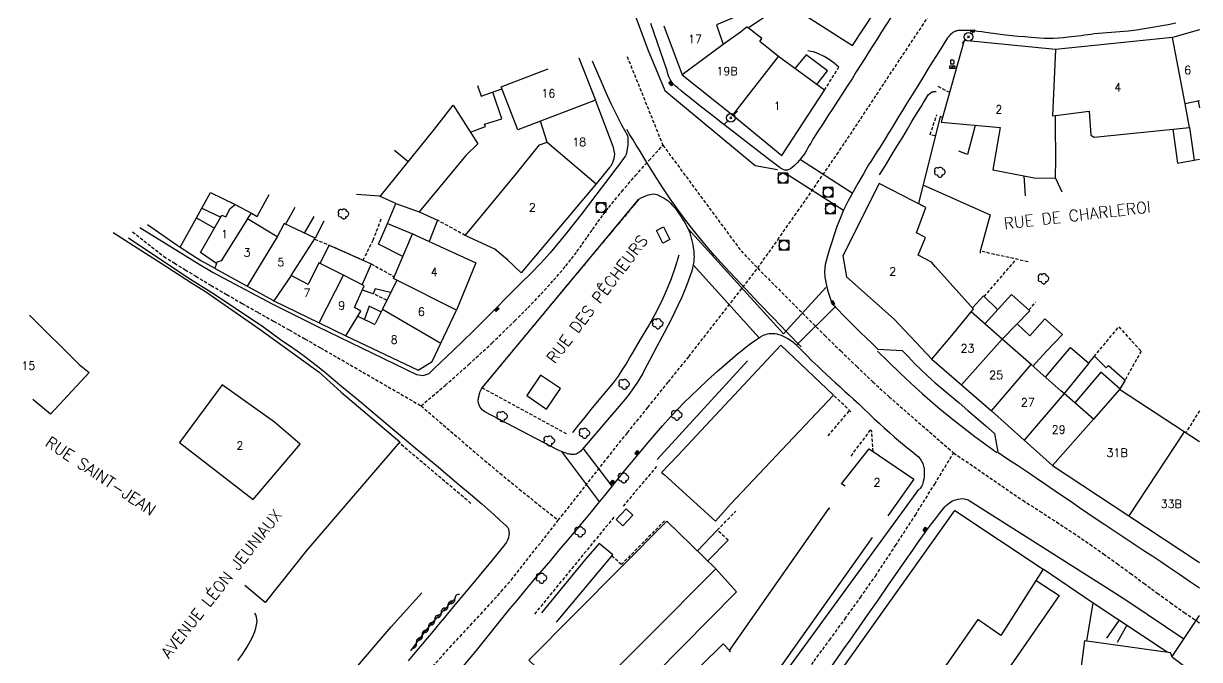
# Model space of a CAD drawing. Header units: millimetres. Extents: x 146000 to 147001, y 141999 to 143000.
# Drawn here: x 146819.2 to 147000, y 142788.1 to 142885.9 of the extents above; entities that cross this region are included whole.
import ezdxf
from ezdxf.enums import TextEntityAlignment as Align

# ---------------------------------------------------------------- set-up
doc = ezdxf.new("R2010")
doc.units = ezdxf.units.MM
doc.linetypes.add('DASHED', pattern=[0.75, 0.5, -0.25])
doc.layers.get('0').update_dxf_attribs({"linetype": 'CONTINUOUS'})
for name, color, linetype in [('W0001', 6, 'DASHED'), ('W0006', 2, 'CONTINUOUS'), ('W0008', 7, 'CONTINUOUS'), ('W0014', 7, 'CONTINUOUS'), ('W0017', 7, 'CONTINUOUS'), ('W0020', 2, 'CONTINUOUS'), ('W0101', 7, 'CONTINUOUS'), ('W0104', 1, 'CONTINUOUS'), ('W0105', 7, 'CONTINUOUS'), ('W0112', 1, 'DASHED'), ('W0300', 7, 'CONTINUOUS'), ('W0310', 3, 'CONTINUOUS'), ('W0333', 7, 'CONTINUOUS'), ('W0401', 7, 'CONTINUOUS'), ('W0420', 7, 'CONTINUOUS'), ('W0438', 7, 'CONTINUOUS'), ('W0473', 7, 'CONTINUOUS'), ('W0989', 7, 'CONTINUOUS'), ('W0991', 7, 'CONTINUOUS'), ('W1102', 7, 'CONTINUOUS')]:
    doc.layers.add(name, color=color, linetype=linetype)
doc.styles.get("Standard").update_dxf_attribs({"font": 'romans.shx', "width": 0.85})

# ---------------------------------------------------------------- blocks, each defined once
blk = doc.blocks.new('T420')
for p, q in [((0.75, 0.75), (-0.75, 0.75)), ((-0.75, 0.75), (-0.75, -0.75)), ((0.75, 0.75), (0.75, -0.75)), ((0.75, -0.75), (-0.75, -0.75))]:
    blk.add_line(p, q)
blk.add_ellipse((0, 0), major_axis=(-0.53, 0.53), ratio=1, start_param=3.926991, end_param=10.210176)
blk = doc.blocks.new('T401')
for p, q in [((-0.3, 0.3), (0, 0.3)), ((-0.3, -0.25), (-0.3, 0.3)), ((-0.3, 0.15), (0, 0.15)), ((-0.3, 0), (0, 0)), ((0, 0.3), (0, -0.25)), ((-0.3, -0.15), (0, -0.15)), ((-0.3, -0.25), (-0.3, -0.3)), ((-0.3, -0.3), (0, -0.3)), ((0, -0.3), (0, -0.25))]:
    blk.add_line(p, q)
blk = doc.blocks.new('T300')
for p, q in [((-0.8, 0.51), (-0.86, 0.34)), ((-0.86, 0.34), (-0.86, 0.17)), ((-0.86, 0.17), (-0.74, 0.06)), ((-0.69, 0.63), (-0.8, 0.51)), ((-0.8, -0.06), (-0.74, 0.06)), ((-0.74, 0.06), (-0.69, 0.11)), ((-0.57, 0.69), (-0.69, 0.63)), ((-0.46, 0.69), (-0.57, 0.69)), ((-0.29, 0.63), (-0.46, 0.69)), ((-0.29, 0.63), (-0.17, 0.74)), ((-0.23, 0.57), (-0.29, 0.63)), ((-0.17, 0.74), (-0.06, 0.8)), ((-0.06, 0.8), (0.06, 0.8)), ((0.06, 0.8), (0.23, 0.74)), ((0.23, 0.74), (0.34, 0.63)), ((0.34, 0.63), (0.4, 0.51)), ((0.46, 0.46), (0.34, 0.46)), ((0.4, 0.51), (0.4, 0.46)), ((0.57, 0.4), (0.46, 0.46)), ((0.57, 0.4), (0.69, 0.29)), ((0.69, 0.29), (0.74, 0.17)), ((0.74, 0.06), (0.69, -0.17)), ((0.74, 0.17), (0.74, 0.06)), ((-0.8, -0.17), (-0.8, -0.06)), ((-0.8, -0.23), (-0.8, -0.17)), ((-0.74, -0.34), (-0.8, -0.23)), ((-0.69, -0.4), (-0.74, -0.34)), ((-0.51, -0.46), (-0.69, -0.4)), ((-0.4, -0.46), (-0.51, -0.46)), ((-0.4, -0.46), (-0.34, -0.46)), ((-0.34, -0.46), (-0.34, -0.4)), ((-0.34, -0.51), (-0.34, -0.46)), ((-0.29, -0.63), (-0.34, -0.51)), ((-0.17, -0.74), (-0.29, -0.63)), ((-0.06, -0.8), (-0.17, -0.74)), ((0.06, -0.8), (-0.06, -0.8)), ((0.17, -0.74), (0.06, -0.8)), ((0.23, -0.69), (0.17, -0.74)), ((0.29, -0.46), (0.23, -0.46)), ((0.29, -0.63), (0.23, -0.69)), ((0.46, -0.4), (0.29, -0.46)), ((0.34, -0.51), (0.29, -0.63)), ((0.34, -0.51), (0.34, -0.46)), ((0.57, -0.34), (0.46, -0.4)), ((0.63, -0.29), (0.57, -0.34)), ((0.69, -0.17), (0.63, -0.29))]:
    blk.add_line(p, q)
blk = doc.blocks.new('T438')
for p, q in [((-0.4, 0.2), (0.4, 0.2)), ((-0.4, -0.2), (-0.4, 0.2)), ((0.15, 1.1), (-0.3, 1.1)), ((-0.3, 1.1), (-0.3, 0.5)), ((-0.3, 0.5), (0.15, 0.5)), ((0.3, 0.65), (0.3, 0.95)), ((0.4, 0.2), (0.4, -0.2))]:
    blk.add_line(p, q)
at = {"flags": 128}
for points in [[(-0.4, -0.2), (0.4, 0.2)], [(0.4, -0.2), (-0.4, -0.2)]]:
    blk.add_lwpolyline(points, dxfattribs=at)
for centre, major_axis, start_param, end_param in [((0.15, 0.95), (0.106, -0.106), 0.785398, 2.356194), ((0.15, 0.65), (0.106, 0.106), 3.926991, 5.497787)]:
    blk.add_ellipse(centre, major_axis=major_axis, ratio=1, start_param=start_param, end_param=end_param)
blk = doc.blocks.new('T473')
for p, q in [((-0.166667, 0.166667), (0.166667, -0.166667)), ((-0.166667, -0.166667), (0.166667, 0.166667)), ((0.500001, 0.500001), (1.000002, 1.000002)), ((-1.000002, -1.000002), (-0.500001, -0.500001))]:
    blk.add_line(p, q)
blk.add_ellipse((0, 0), major_axis=(0.471405, 0.471405), ratio=1, start_param=5.4977871438, end_param=11.780972451)
blk = doc.blocks.new('t310o')
at = {"color": 0, "linetype": 'Continuous'}
for centre, start, end in [((-0.5, 0.38), 216.8699, 323.1304), ((0.5, -0.37), 36.8699, 143.1303)]:
    blk.add_arc(centre, 0.625, start, end, dxfattribs=at)

msp = doc.modelspace()

# ---------------------------------------------------------------- linework, layer by layer
at = {"layer": 'W0001'}
for points in [[(146932.08, 142848.23), (146935.16, 142852.58), (146938.22, 142856.95), (146941.25, 142861.34), (146944.26, 142865.74), (146945.49, 142867.56), (146946.72, 142869.39), (146947.94, 142871.23), (146949.15, 142873.07), (146950.36, 142874.91), (146951.57, 142876.75), (146952.79, 142878.59), (146954, 142880.43), (146961.79, 142892.12)], [(146912, 142880.8), (146917.51, 142867.14)], [(146880.33, 142827.08), (146884.03, 142830.22), (146887.67, 142833.44), (146891.23, 142836.73), (146894.72, 142840.11), (146896.76, 142842.16), (146898.76, 142844.25), (146900.71, 142846.39), (146902.59, 142848.58), (146903.46, 142849.67), (146904.29, 142850.79), (146905.11, 142851.92), (146905.91, 142853.06), (146906.7, 142854.21), (146907.51, 142855.35), (146908.33, 142856.47), (146909.19, 142857.57), (146911.19, 142860.03), (146913.25, 142862.44), (146915.36, 142864.81), (146917.51, 142867.14)], [(146917.51, 142867.14), (146929.52, 142850.9), (146932.08, 142848.23)], [(146835.97, 142853.85), (146840.79, 142850.04), (146842.42, 142849.02), (146844.05, 142848.01), (146845.69, 142847.01), (146848.06, 142845.59), (146850.45, 142844.19), (146852.84, 142842.81), (146855.25, 142841.45), (146857.66, 142840.09), (146860.07, 142838.74), (146862.48, 142837.37), (146864.88, 142836), (146880.33, 142827.08)], [(146901.43, 142809.48), (146908.93, 142819.02), (146912.06, 142822.94), (146915.2, 142826.84), (146918.35, 142830.75), (146921.51, 142834.65), (146932.08, 142848.23)], [(146932.08, 142848.23), (146942.4, 142837.89), (146944.84, 142835.51), (146947.3, 142833.13), (146949.77, 142830.78), (146952.28, 142828.47), (146962.2, 142819.85)], [(146880.33, 142827.08), (146889.51, 142819.17), (146892.46, 142816.71), (146895.43, 142814.27), (146898.42, 142811.86), (146901.43, 142809.48)], [(146926.89, 142770.62), (146932.16, 142776.15), (146934.43, 142778.97), (146936.57, 142781.9), (146938.65, 142784.87), (146940.75, 142787.82), (146943.13, 142791.07), (146945.52, 142794.32), (146947.87, 142797.6), (146950.17, 142800.91), (146953.28, 142805.58), (146956.32, 142810.29), (146959.29, 142815.05), (146962.2, 142819.85)], [(146962.2, 142819.85), (146972.83, 142812.55), (146975.43, 142810.89), (146978.02, 142809.22), (146980.61, 142807.52), (146983.16, 142805.79), (146985.25, 142804.32), (146987.32, 142802.83), (146989.39, 142801.32), (146991.44, 142799.81), (146993.5, 142798.29), (146995.57, 142796.8), (146997.66, 142795.32), (146999.77, 142793.88), (147000, 142793.73)], [(146859.01, 142750.95), (146860, 142753.65), (146861.09, 142756.31), (146862.28, 142758.93), (146863.57, 142761.5), (146865.31, 142764.65), (146867.19, 142767.72), (146869.17, 142770.73), (146871.23, 142773.68), (146873.7, 142776.97), (146876.29, 142780.17), (146878.95, 142783.31), (146881.63, 142786.43), (146883.17, 142788.18), (146884.74, 142789.92), (146886.32, 142791.63), (146887.92, 142793.34), (146889.51, 142795.05), (146891.09, 142796.77), (146892.65, 142798.51), (146894.18, 142800.28), (146901.43, 142809.48)]]:
    msp.add_lwpolyline(points, dxfattribs=at)
at = {"layer": 'W0006'}
for points in [[(146892.54, 142947.75), (146892.6, 142942.99), (146902.87, 142915.17), (146915.14, 142881.97), (146917.79, 142875.54), (146931.71, 142864.05), (146935.14, 142863.39)], [(146950.5, 142835.49), (146952.2, 142833.82), (146953.93, 142832.16), (146955.67, 142830.53), (146957.44, 142828.93), (146958.6, 142827.9), (146959.77, 142826.89), (146960.96, 142825.89), (146962.17, 142824.91), (146963.8, 142823.62), (146965.46, 142822.36), (146967.14, 142821.13), (146968.84, 142819.92)]]:
    msp.add_lwpolyline(points, dxfattribs=at)
at = {"layer": 'W0008'}
msp.add_lwpolyline([(146889.7, 142829.86), (146913.83, 142858.84)], dxfattribs=at)
at = {"layer": 'W0014'}
for points in [[(146952.65, 142886.94), (146951.79, 142885.62), (146951.13, 142884.6), (146950.48, 142883.57), (146949.83, 142882.54), (146949.18, 142881.5), (146948.54, 142880.47), (146947.89, 142879.44), (146947.24, 142878.41), (146946.59, 142877.38), (146945.85, 142876.23), (146945.11, 142875.09), (146944.37, 142873.94), (146943.62, 142872.8), (146942.88, 142871.66), (146942.14, 142870.51), (146941.4, 142869.37), (146940.67, 142868.21), (146940.45, 142867.85), (146940.23, 142867.48), (146940.02, 142867.11), (146939.81, 142866.73), (146939.6, 142866.36), (146939.37, 142865.99), (146939.13, 142865.64), (146938.88, 142865.29), (146938.53, 142864.85), (146938.16, 142864.42), (146937.76, 142864.01), (146937.31, 142863.66), (146937.1, 142863.53), (146936.88, 142863.41), (146936.64, 142863.33), (146936.38, 142863.29), (146936.24, 142863.31), (146936.11, 142863.35), (146935.99, 142863.41), (146935.87, 142863.47), (146935.78, 142863.51), (146935.7, 142863.56), (146935.61, 142863.62), (146935.53, 142863.67)], [(146918.19, 142878.58), (146915.67, 142885.85)], [(146996.38, 142885.89), (146995.18, 142885.65), (146993.98, 142885.44), (146992.76, 142885.23), (146991.54, 142885.04), (146990.31, 142884.86), (146989.08, 142884.7), (146988.43, 142884.63), (146987.77, 142884.57), (146987.11, 142884.52), (146986.45, 142884.47), (146985.8, 142884.42), (146985.14, 142884.37), (146984.48, 142884.31), (146983.83, 142884.25), (146983.33, 142884.19), (146982.83, 142884.13), (146982.33, 142884.06), (146981.83, 142883.99), (146981.33, 142883.92), (146980.83, 142883.85), (146980.33, 142883.79), (146979.82, 142883.74), (146979.08, 142883.67), (146978.33, 142883.6), (146977.58, 142883.56), (146976.83, 142883.54), (146976.15, 142883.56), (146975.47, 142883.6), (146974.8, 142883.67), (146974.13, 142883.72), (146973.13, 142883.8), (146972.14, 142883.89), (146971.15, 142883.98), (146970.16, 142884.08), (146969.78, 142884.13), (146969.4, 142884.18), (146969.02, 142884.23), (146968.65, 142884.29), (146968.27, 142884.35), (146967.89, 142884.4), (146967.52, 142884.45), (146967.14, 142884.5), (146966.52, 142884.58), (146965.91, 142884.65), (146965.29, 142884.72), (146964.67, 142884.77), (146964.32, 142884.79), (146963.98, 142884.8), (146963.63, 142884.8), (146963.28, 142884.8), (146963.15, 142884.79), (146963.01, 142884.79), (146962.88, 142884.78), (146962.74, 142884.75), (146962.66, 142884.73), (146962.57, 142884.71), (146962.49, 142884.68), (146962.41, 142884.65), (146962.28, 142884.58), (146962.15, 142884.5), (146962.03, 142884.42), (146961.92, 142884.33), (146961.73, 142884.17), (146961.56, 142884.01), (146961.4, 142883.83), (146961.25, 142883.64)], [(146961.25, 142883.64), (146959.91, 142881.5), (146958.57, 142879.36), (146957.24, 142877.22), (146955.92, 142875.07), (146955.39, 142874.2), (146954.86, 142873.34), (146954.33, 142872.47), (146953.8, 142871.6), (146953.27, 142870.73), (146952.74, 142869.86), (146952.21, 142868.99), (146951.68, 142868.13), (146951.26, 142867.46), (146950.84, 142866.79), (146950.41, 142866.12), (146949.99, 142865.46), (146949.56, 142864.79), (146949.14, 142864.12), (146948.73, 142863.44), (146948.33, 142862.76), (146947.53, 142861.38), (146946.74, 142859.99), (146945.98, 142858.59), (146945.29, 142857.14), (146944.76, 142855.9), (146944.27, 142854.64), (146943.83, 142853.37), (146943.42, 142852.08), (146943.08, 142851.01), (146942.74, 142849.92), (146942.48, 142848.81), (146942.36, 142847.67), (146942.4, 142846.87), (146942.54, 142846.09), (146942.73, 142845.32), (146942.94, 142844.57), (146943.07, 142844.11), (146943.22, 142843.65), (146943.39, 142843.21), (146943.57, 142842.77)], [(146906.65, 142880.1), (146906.65, 142880.1), (146906.65, 142880.1), (146906.65, 142880.1), (146906.65, 142880.1), (146908.12, 142876.71), (146908.12, 142876.71), (146908.12, 142876.71), (146908.12, 142876.71), (146908.41, 142875.98), (146908.72, 142875.25), (146909.48, 142873.56), (146910.3, 142871.9), (146911.16, 142870.26), (146912.07, 142868.65)], [(146935.53, 142863.67), (146933.7, 142865.08), (146931.86, 142866.48), (146930.03, 142867.89), (146928.2, 142869.3), (146926.69, 142870.48), (146925.17, 142871.65), (146923.66, 142872.84), (146922.16, 142874.03), (146921.55, 142874.52), (146920.94, 142875), (146920.33, 142875.5), (146919.74, 142876.01), (146919.52, 142876.2), (146919.29, 142876.39), (146919.07, 142876.6), (146918.88, 142876.83), (146918.64, 142877.24), (146918.44, 142877.67), (146918.29, 142878.12), (146918.19, 142878.58)], [(146950.83, 142862.59), (146951.72, 142864.05), (146952.6, 142865.5), (146953.49, 142866.95), (146954.37, 142868.41), (146955.09, 142869.6), (146955.8, 142870.79), (146956.52, 142871.98), (146957.26, 142873.15), (146957.59, 142873.71), (146957.91, 142874.3), (146958.3, 142874.87), (146958.81, 142875.33), (146958.89, 142875.36), (146958.97, 142875.38), (146959.05, 142875.38), (146959.13, 142875.39), (146959.22, 142875.4), (146959.32, 142875.41), (146959.42, 142875.42), (146959.51, 142875.42)], [(146912.07, 142868.65), (146912.1, 142868.3), (146912.12, 142867.96), (146912.12, 142867.61), (146912.11, 142867.27), (146912.08, 142866.92), (146912.02, 142866.57), (146911.96, 142866.23), (146911.89, 142865.89), (146911.87, 142865.8), (146911.84, 142865.71), (146911.81, 142865.62), (146911.78, 142865.53)], [(146911.78, 142865.53), (146911.22, 142864.77), (146910.66, 142864.01), (146910.09, 142863.25), (146909.51, 142862.5), (146907.22, 142859.49), (146904.94, 142856.48), (146902.61, 142853.51), (146900.18, 142850.61), (146898.72, 142849), (146897.21, 142847.45), (146895.68, 142845.92), (146894.15, 142844.39), (146891.22, 142841.45), (146888.27, 142838.53), (146885.3, 142835.63), (146882.31, 142832.75)], [(146913.83, 142858.84), (146914.17, 142859.05), (146914.54, 142859.23), (146914.91, 142859.38), (146915.3, 142859.51), (146915.56, 142859.57), (146915.82, 142859.63), (146916.1, 142859.65), (146916.37, 142859.63), (146916.56, 142859.59), (146916.74, 142859.51), (146916.91, 142859.42), (146917.07, 142859.33), (146917.39, 142859.17), (146917.71, 142859), (146918.01, 142858.81), (146918.3, 142858.6), (146918.67, 142858.26), (146919.01, 142857.89), (146919.33, 142857.5), (146919.63, 142857.11), (146919.87, 142856.79), (146920.09, 142856.46), (146920.31, 142856.12), (146920.52, 142855.78), (146920.76, 142855.41), (146920.99, 142855.05), (146921.21, 142854.67), (146921.4, 142854.28), (146921.63, 142853.68), (146921.81, 142853.07), (146921.96, 142852.45), (146922.09, 142851.83), (146922.18, 142851.36), (146922.24, 142850.88), (146922.28, 142850.41), (146922.3, 142849.93), (146922.28, 142849.63), (146922.25, 142849.33), (146922.2, 142849.03), (146922.15, 142848.74), (146922.07, 142848.37), (146921.99, 142848), (146921.89, 142847.64), (146921.77, 142847.28)], [(146837.1, 142854.5), (146843.01, 142850.85), (146846.23, 142848.88), (146848.38, 142847.56), (146857.46, 142842.75), (146864.42, 142839.26), (146879.64, 142831.89), (146880.63, 142831.73), (146881.56, 142832.04), (146882.31, 142832.75)], [(146835.34, 142852.89), (146844.47, 142846.8), (146848.16, 142844.51), (146855.95, 142839.32), (146858.92, 142837.13)], [(146903.65, 142822.99), (146904.6, 142824.16), (146905.55, 142825.33), (146906.5, 142826.5), (146907.45, 142827.67), (146908.26, 142828.65), (146909.09, 142829.63), (146909.89, 142830.61), (146910.66, 142831.64), (146911.27, 142832.54), (146911.84, 142833.46), (146912.39, 142834.4), (146912.94, 142835.34), (146914.09, 142837.27), (146915.23, 142839.21), (146916.33, 142841.17), (146917.34, 142843.18), (146918.11, 142844.92), (146918.81, 142846.68), (146919.45, 142848.47), (146920.02, 142850.28)], [(146921.77, 142847.28), (146921.34, 142846.1), (146920.88, 142844.93), (146920.4, 142843.77), (146919.88, 142842.63), (146918.83, 142840.45), (146917.71, 142838.31), (146916.57, 142836.19), (146915.43, 142834.06), (146915.09, 142833.39), (146914.75, 142832.72), (146914.4, 142832.05), (146914.02, 142831.4), (146913.48, 142830.55), (146912.91, 142829.71), (146912.31, 142828.89), (146911.69, 142828.1)], [(146943.57, 142842.77), (146944.42, 142841.87), (146945.28, 142840.99), (146946.14, 142840.11), (146947.01, 142839.23), (146947.89, 142838.37), (146948.78, 142837.51), (146949.67, 142836.65), (146950.57, 142835.8)], [(146886.76, 142786.93), (146887.8, 142788.2), (146888.83, 142789.47), (146889.87, 142790.74), (146890.9, 142792.02), (146891.93, 142793.3), (146892.96, 142794.57), (146894, 142795.84), (146895.04, 142797.11), (146896.34, 142798.67), (146897.64, 142800.22), (146898.95, 142801.77), (146900.27, 142803.32), (146901.58, 142804.87), (146902.89, 142806.42), (146904.2, 142807.97), (146905.49, 142809.53), (146906.52, 142810.78), (146907.55, 142812.04), (146908.57, 142813.3), (146909.59, 142814.56), (146910.61, 142815.83), (146911.63, 142817.08), (146912.66, 142818.34), (146913.69, 142819.59), (146914.93, 142821.06), (146916.17, 142822.54), (146917.43, 142824), (146918.72, 142825.43), (146919.74, 142826.51), (146920.78, 142827.57), (146921.84, 142828.62), (146922.91, 142829.64), (146924.39, 142831.04), (146925.9, 142832.41), (146927.43, 142833.75), (146928.98, 142835.07), (146929.63, 142835.59), (146930.28, 142836.09), (146930.94, 142836.59), (146931.61, 142837.07), (146931.91, 142837.29), (146932.21, 142837.5), (146932.53, 142837.7), (146932.86, 142837.88), (146933.09, 142837.98), (146933.33, 142838.07), (146933.57, 142838.13), (146933.82, 142838.18), (146934.12, 142838.21), (146934.42, 142838.2), (146934.72, 142838.18), (146935.01, 142838.13), (146935.35, 142838.05), (146935.67, 142837.93), (146935.99, 142837.8), (146936.3, 142837.65), (146936.71, 142837.43), (146937.11, 142837.18), (146937.49, 142836.91), (146937.86, 142836.62)], [(146858.92, 142837.13), (146860.1, 142836.34), (146861.26, 142835.52), (146862.41, 142834.69), (146863.55, 142833.83), (146864.65, 142832.98), (146865.72, 142832.11), (146866.79, 142831.22), (146867.86, 142830.33), (146868.98, 142829.4), (146870.09, 142828.47), (146871.21, 142827.53), (146872.32, 142826.6), (146874.9, 142824.43), (146877.48, 142822.27), (146880.06, 142820.1), (146882.64, 142817.93), (146884.4, 142816.45), (146886.16, 142814.97), (146887.91, 142813.49), (146889.65, 142811.99), (146890.59, 142811.17), (146891.52, 142810.35), (146892.44, 142809.51), (146893.36, 142808.67)], [(146937.86, 142836.62), (146938.71, 142835.74), (146939.57, 142834.88), (146940.43, 142834.02), (146941.31, 142833.18), (146941.99, 142832.53), (146942.67, 142831.89), (146943.36, 142831.25), (146944.05, 142830.62), (146944.75, 142829.99), (146945.44, 142829.35), (146946.13, 142828.72), (146946.82, 142828.09), (146947.61, 142827.36), (146948.39, 142826.62), (146949.17, 142825.88), (146949.95, 142825.15), (146950.74, 142824.41), (146951.52, 142823.69), (146952.32, 142822.97), (146953.13, 142822.26), (146954.03, 142821.48), (146954.94, 142820.72), (146955.86, 142819.98), (146956.8, 142819.25)], [(146950.57, 142835.8), (146954.31, 142835.6)], [(146954.31, 142835.6), (146955.25, 142834.59), (146956.21, 142833.59), (146957.19, 142832.62), (146958.19, 142831.67), (146958.78, 142831.14), (146959.38, 142830.61), (146959.98, 142830.09), (146960.59, 142829.58), (146961.2, 142829.07), (146961.82, 142828.57), (146962.43, 142828.06), (146963.04, 142827.54), (146964.41, 142826.37), (146965.77, 142825.19), (146967.14, 142824.02), (146968.51, 142822.84)], [(146890.14, 142826.14), (146889.93, 142826.29), (146889.74, 142826.47), (146889.57, 142826.67), (146889.42, 142826.89), (146889.31, 142827.1), (146889.22, 142827.33), (146889.16, 142827.57), (146889.13, 142827.82), (146889.13, 142827.98), (146889.14, 142828.14), (146889.16, 142828.3), (146889.2, 142828.46), (146889.24, 142828.62), (146889.28, 142828.77), (146889.33, 142828.92), (146889.38, 142829.08), (146889.44, 142829.28), (146889.52, 142829.47), (146889.6, 142829.67), (146889.7, 142829.86)], [(146911.69, 142828.1), (146905.12, 142820.37)], [(146901.42, 142820.28), (146890.14, 142826.14)], [(146968.51, 142822.84), (146968.99, 142819.96)], [(146905.12, 142820.37), (146905, 142820.24), (146904.87, 142820.12), (146904.73, 142820.01), (146904.59, 142819.91), (146904.45, 142819.82), (146904.31, 142819.74), (146904.15, 142819.67), (146903.99, 142819.62), (146903.82, 142819.6), (146903.64, 142819.59), (146903.46, 142819.61), (146903.29, 142819.63), (146903.06, 142819.66), (146902.84, 142819.72), (146902.62, 142819.78), (146902.41, 142819.85), (146902.15, 142819.94), (146901.9, 142820.04), (146901.66, 142820.16), (146901.42, 142820.28)], [(146968.99, 142819.96), (146970.51, 142818.95), (146972.03, 142817.93), (146973.54, 142816.91), (146975.05, 142815.89), (146976.35, 142815.01), (146977.65, 142814.12), (146978.95, 142813.24), (146980.25, 142812.35), (146981.54, 142811.46), (146982.84, 142810.58), (146984.14, 142809.7), (146985.44, 142808.82), (146986.66, 142808), (146987.89, 142807.18), (146989.12, 142806.37), (146990.35, 142805.56), (146991.58, 142804.75), (146992.81, 142803.94), (146994.04, 142803.12), (146995.26, 142802.3), (146996.94, 142801.17), (146998.62, 142800.02), (147000, 142799.08)], [(146956.8, 142819.25), (146957.05, 142818.92), (146957.27, 142818.57), (146957.45, 142818.2), (146957.59, 142817.82), (146957.64, 142817.63), (146957.67, 142817.44), (146957.68, 142817.24), (146957.68, 142817.05), (146957.68, 142816.64), (146957.66, 142816.23), (146957.62, 142815.82), (146957.54, 142815.42), (146957.49, 142815.21), (146957.42, 142815), (146957.34, 142814.8), (146957.23, 142814.61), (146957.15, 142814.5), (146957.06, 142814.39), (146956.96, 142814.29), (146956.85, 142814.2)], [(146928.03, 142775), (146934.51, 142783.55), (146956.85, 142814.2)], [(146960.67, 142811.28), (146960.86, 142811.53), (146961.07, 142811.77), (146961.3, 142811.98), (146961.55, 142812.18), (146961.79, 142812.33), (146962.03, 142812.46), (146962.29, 142812.56), (146962.55, 142812.65), (146962.88, 142812.73), (146963.21, 142812.79), (146963.55, 142812.81), (146963.89, 142812.78), (146964.08, 142812.74), (146964.26, 142812.69), (146964.43, 142812.6), (146964.59, 142812.51)], [(146964.59, 142812.51), (146986.27, 142798.8)], [(146943.5, 142787.04), (146944.42, 142788.37), (146945.35, 142789.7), (146946.28, 142791.03), (146947.2, 142792.37), (146948.13, 142793.7), (146949.05, 142795.03), (146950.58, 142797.22), (146952.11, 142799.42), (146953.64, 142801.61), (146955.17, 142803.8), (146955.92, 142804.88), (146956.67, 142805.96), (146957.43, 142807.04), (146958.2, 142808.1), (146958.81, 142808.91), (146959.42, 142809.71), (146960.04, 142810.5), (146960.67, 142811.28)], [(146893.36, 142808.67), (146893.45, 142808.62), (146893.52, 142808.55), (146893.59, 142808.47), (146893.65, 142808.39), (146893.71, 142808.27), (146893.76, 142808.15), (146893.79, 142808.02), (146893.82, 142807.89), (146893.84, 142807.72), (146893.86, 142807.54), (146893.86, 142807.36), (146893.84, 142807.17), (146893.75, 142806.8), (146893.61, 142806.43), (146893.44, 142806.09), (146893.22, 142805.76)], [(146893.22, 142805.76), (146891.24, 142803.35), (146889.26, 142800.95), (146887.28, 142798.55), (146885.29, 142796.15), (146884.61, 142795.35), (146883.94, 142794.55), (146883.27, 142793.74), (146882.6, 142792.94), (146881.92, 142792.14), (146881.25, 142791.34), (146880.58, 142790.54), (146879.9, 142789.74), (146878.35, 142787.89)], [(146986.27, 142798.8), (146989.13, 142796.95)], [(146995.02, 142789.19), (146983.67, 142796.74)], [(146989.13, 142796.95), (146997.6, 142791.26)]]:
    msp.add_lwpolyline(points, dxfattribs=at)
at = {"layer": 'W0017'}
for points in [[(146944.57, 142879.16), (146943.85, 142879.76), (146943.09, 142880.31), (146942.29, 142880.79), (146941.45, 142881.2), (146941.06, 142881.36), (146940.65, 142881.49), (146940.24, 142881.58), (146939.81, 142881.64)], [(146852.15, 142787.93), (146852.93, 142788.95), (146853.62, 142790.03), (146853.87, 142790.49), (146854.12, 142790.94), (146854.36, 142791.4), (146854.58, 142791.87), (146854.77, 142792.36), (146854.93, 142792.87), (146855.04, 142793.39), (146855.11, 142793.92), (146855.1, 142794.26), (146855.05, 142794.59), (146854.94, 142794.92), (146854.79, 142795.22)], [(146985.75, 142791.35), (146987.64, 142794.09)], [(146988.81, 142793.34), (146987.36, 142790.68)]]:
    msp.add_lwpolyline(points, dxfattribs=at)
at = {"layer": 'W0020'}
for points in [[(146938.65, 142864.96), (146946.63, 142859.81)], [(146936.19, 142862.95), (146945.29, 142857.14)], [(146921.4, 142854.28), (146936.05, 142838.17), (146942.56, 142845.29)], [(146932.31, 142837.55), (146922.15, 142848.74)], [(146944.1, 142842.4), (146938.04, 142836.43)], [(146901.92, 142820.06), (146907.74, 142812.26)], [(146909.73, 142814.71), (146905.27, 142820.55)]]:
    msp.add_lwpolyline(points, dxfattribs=at)
at = {"layer": 'W0101'}
for points in [[(146946.27, 142903.97), (146936.77, 142888.81), (146946.66, 142882.46)], [(146946.66, 142882.46), (146948.36, 142885.05), (146956.4, 142897.27)], [(146928.19, 142888.99), (146928.95, 142886.97), (146925.73, 142885.64), (146926.77, 142882.61)], [(146917.64, 142885.51), (146920.45, 142877.99)], [(146930.63, 142885.18), (146930.45, 142885.33), (146929.44, 142884.53), (146926.77, 142882.61)], [(146935.3, 142880.79), (146932.42, 142883.11), (146932.7, 142883.54), (146930.63, 142885.18)], [(147000, 142884.91), (146995.87, 142883.71)], [(146963.81, 142883.25), (146960.3, 142870.68), (146969.34, 142869.86), (146968.25, 142863.35), (146974.61, 142862.12), (146977.85, 142862.07), (146977.92, 142865.04), (146977.87, 142870.28), (146977.85, 142871.72)], [(146977.84, 142881.88), (146963.81, 142883.25)], [(146995.87, 142883.71), (146977.84, 142881.88)], [(146904.6, 142880.57), (146904.6, 142880.57), (146907.14, 142874.08)], [(146942.35, 142875.6), (146935.3, 142880.79)], [(146920.45, 142877.99), (146928.28, 142871.75)], [(146898.71, 142870.83), (146895.23, 142869.49), (146892.63, 142876.14), (146893.96, 142876.65)], [(146935.8, 142865.59), (146942.35, 142875.6)], [(146907.14, 142874.08), (146907.22, 142873.88), (146909.81, 142867), (146910.06, 142865.83), (146910.04, 142865.48), (146909.97, 142865.13), (146909.88, 142864.79), (146909.76, 142864.46), (146909.67, 142864.26), (146909.57, 142864.06), (146909.45, 142863.87), (146909.32, 142863.7), (146907.24, 142861.21)], [(147000, 142873.99), (146997.78, 142873.53)], [(146977.85, 142871.72), (146983.04, 142872.36), (146983.31, 142868.7), (146983.8, 142868.38), (146998.46, 142869.85), (146997.78, 142873.53)], [(146899.72, 142867.64), (146898.71, 142870.83)], [(146928.28, 142871.75), (146935.8, 142865.59)], [(146895.72, 142847.52), (146893.62, 142849.52), (146891.66, 142851.18), (146887.12, 142853.29), (146888.18, 142854.57), (146895.02, 142862.78), (146898.56, 142867.23), (146899.72, 142867.64)], [(146907.24, 142861.21), (146895.72, 142847.52)], [(146950.74, 142861.26), (146945.17, 142850.13), (146945.76, 142846.93), (146953.05, 142840.41), (146958.84, 142834.23)], [(146957.95, 142857.59), (146950.74, 142861.26)], [(146845.79, 142855.97), (146847.97, 142859.9)], [(146847.97, 142859.9), (146851.77, 142858.03)], [(146854.28, 142856.68), (146855.15, 142856.2), (146857, 142859.59)], [(146848.88, 142848.94), (146846.44, 142850.66), (146849.72, 142856.39), (146850.34, 142856.13), (146850.96, 142857.42), (146851.77, 142858.03)], [(146964.91, 142841.52), (146965.25, 142841.94), (146959.43, 142848.44), (146958.82, 142849.18), (146956.77, 142850.23), (146957.87, 142852.97), (146956.51, 142853.66), (146957.95, 142857.59)], [(146843.32, 142851.49), (146845.79, 142855.97)], [(146853.65, 142855.81), (146854.28, 142856.68)], [(146858.22, 142853.05), (146853.65, 142855.81)], [(146838.29, 142854.94), (146838.29, 142854.94), (146838.29, 142854.94), (146842.84, 142851.79), (146843.32, 142851.49)], [(146860.37, 142847.14), (146864.07, 142852.85), (146859.27, 142855.09), (146858.22, 142853.05)], [(146833.01, 142853.73), (146840.39, 142849), (146845.05, 142845.98), (146847.2, 142844.68), (146855.59, 142838.81), (146864.66, 142832.27), (146868.07, 142829.18), (146877.07, 142821.55)], [(146876.6, 142846.4), (146876.08, 142846.67), (146879.01, 142853.52)], [(146879.01, 142853.52), (146888.76, 142849.06), (146885.78, 142841.79)], [(146848.88, 142848.94), (146848.64, 142848.23)], [(146868.4, 142847.16), (146864.62, 142849.06), (146862.97, 142845.73)], [(146848.64, 142848.23), (146848.69, 142848.21), (146853.61, 142845.5)], [(146862.97, 142845.73), (146860.37, 142847.14)], [(146870.62, 142840.87), (146871.05, 142841.65), (146870.1, 142842.18), (146871.6, 142845.54), (146868.4, 142847.16)], [(146853.61, 142845.5), (146853.8, 142845.39), (146857.54, 142843.33), (146857.71, 142843.24)], [(146876.6, 142846.4), (146874.39, 142841.95)], [(146857.71, 142843.24), (146864.67, 142839.84)], [(146874.39, 142841.95), (146873.27, 142839.71)], [(146883.36, 142836.7), (146885.78, 142841.79)], [(146969.68, 142837.32), (146964.91, 142841.52)], [(146864.67, 142839.84), (146868.76, 142837.84)], [(146870.62, 142840.87), (146873.22, 142839.6)], [(146868.76, 142837.84), (146879.86, 142832.56), (146882.03, 142833.9), (146883.36, 142836.7)], [(146935.65, 142836.39), (146919.83, 142819.44), (146917.28, 142816.83), (146917.75, 142816.47)], [(146935.65, 142836.39), (146943.73, 142828.72)], [(146974.1, 142833.43), (146969.68, 142837.32)], [(146958.84, 142834.23), (146963.41, 142830.29)], [(146827.75, 142833.42), (146829.31, 142832.19), (146823.36, 142825.81), (146820.67, 142828.05), (146820.67, 142828.05), (146820.67, 142828.05)], [(146979.18, 142828.95), (146978.76, 142829.32), (146974.1, 142833.43)], [(146943.73, 142828.72), (146927.9, 142811.94), (146925.57, 142809.33), (146917.75, 142816.47)], [(146963.41, 142830.29), (146968.04, 142826.3)], [(146983.7, 142825.02), (146979.18, 142828.95)], [(146997.66, 142823.1), (146987.72, 142829.57), (146983.7, 142825.02)], [(146968.04, 142826.3), (146973.04, 142821.79)], [(147000, 142821.56), (146997.66, 142823.1)], [(146877.07, 142821.55), (146862.77, 142804.88), (146856.37, 142796.82), (146853.22, 142799.44)], [(146973.04, 142821.79), (146977.39, 142817.88)], [(146945.51, 142814.73), (146944.97, 142815.1), (146949.21, 142820.46), (146956.07, 142815.79)], [(146977.39, 142817.88), (146989.13, 142810.16)], [(146956.07, 142815.79), (146952.1, 142810.17)], [(146943.15, 142811.26), (146943.04, 142811.33), (146927.7, 142789.47), (146927.88, 142789.29), (146926.76, 142790.48), (146919.83, 142783.62), (146919.57, 142783.91), (146910.12, 142774.74), (146910.44, 142774.42)], [(146989.13, 142810.16), (147000, 142803)], [(146918.58, 142766.3), (146927.94, 142775.29), (146933.74, 142784.26), (146949.73, 142806.81)], [(147000, 142785.51), (146998.94, 142786.08), (146995.85, 142788.4), (146995.55, 142789.11), (146982.33, 142790.97), (146980.82, 142779.58), (146980.88, 142779.32), (146995.04, 142777.05), (146994.63, 142766.57), (146994.95, 142766.6), (146994.83, 142762.42), (147000, 142762.74)]]:
    msp.add_lwpolyline(points, dxfattribs=at)
for points in [[(146854.52, 142812.69), (146861.72, 142821.2), (146857.79, 142824.56), (146849.73, 142830.31), (146843.21, 142821.42)], [(146962.37, 142811), (146975.95, 142801.98), (146969.48, 142791.75), (146965.92, 142794.22), (146955.37, 142779.07), (146959.72, 142776.11), (146951.25, 142763.98), (146936.58, 142774.24), (146943.36, 142784), (146944.99, 142786.51)], [(146918.13, 142809.32), (146896.91, 142787.99), (146904.5, 142780.73), (146925.64, 142802.04)]]:
    msp.add_lwpolyline(points, close=True, dxfattribs=at)
at = {"layer": 'W0104'}
for points in [[(146930.63, 142885.18), (146936.69, 142889.31)], [(146941.17, 142876.46), (146942.81, 142878.57), (146939.54, 142881.04), (146937.8, 142878.94)], [(146889, 142876.31), (146889.58, 142874.69), (146892.76, 142875.81)], [(146887.93, 142869.17), (146890.23, 142870.01), (146890.08, 142870.39), (146892.75, 142871.23), (146891.34, 142875.32)], [(146999.78, 142873.94), (147000, 142872.91)], [(146874.03, 142859.25), (146882.41, 142869.6), (146885.26, 142873.33), (146889.08, 142867.37), (146887.21, 142865.55), (146880.03, 142856.9)], [(146960.5, 142871.42), (146960.11, 142871.56), (146956.78, 142858.19)], [(146965.51, 142870.19), (146964.35, 142865.74), (146963.01, 142866.24)], [(146995.91, 142869.6), (146996.61, 142864.37)], [(146998.46, 142869.85), (146999.2, 142864.84)], [(146878.36, 142864.61), (146876.25, 142866.35)], [(146996.61, 142864.37), (147000, 142864.99)], [(146996.61, 142864.37), (146996.61, 142864.37)], [(146957.49, 142861.08), (146967.83, 142856.47), (146966.3, 142850.85), (146966.29, 142850.53)], [(146973.26, 142859.35), (146973.26, 142859.35), (146973.04, 142862.42)], [(146977.85, 142862.07), (146978.84, 142859.96)], [(146876.44, 142858.21), (146873.94, 142859.29), (146870.42, 142859.55)], [(146846.63, 142857.48), (146849.53, 142856.07)], [(146859.49, 142854.98), (146860.95, 142857.64)], [(146875.16, 142855.11), (146876.44, 142858.21), (146880.03, 142856.9), (146882.86, 142855.62), (146881.59, 142852.34)], [(146957.95, 142857.59), (146956.78, 142858.19)], [(146845.79, 142855.97), (146848.57, 142854.37)], [(146862.43, 142853.64), (146863.89, 142856.18)], [(146865.37, 142855.45), (146864.07, 142852.85)], [(146877.52, 142850.04), (146873.78, 142851.91), (146875.16, 142855.11), (146879.26, 142853.4)], [(146843.32, 142851.49), (146846.46, 142849.44)], [(146866.18, 142851.77), (146864.79, 142848.98)], [(146866.18, 142851.77), (146872.66, 142848.92), (146871.27, 142845.71)], [(146846.46, 142849.44), (146848.64, 142848.23)], [(146875.64, 142844.49), (146873.29, 142845.09), (146872.99, 142844.31), (146871.31, 142844.88)], [(146968.98, 142841.84), (146966.79, 142843.97), (146965.1, 142842.12)], [(146967.02, 142839.66), (146971.09, 142844.19), (146973.94, 142841.7), (146969.68, 142837.32)], [(146874.17, 142841.52), (146872.34, 142842.39), (146871.61, 142840.38)], [(146974.4, 142833.17), (146976.5, 142835.46), (146978.92, 142838.05), (146976.25, 142840.43), (146973.94, 142837.85), (146971.97, 142839.68)], [(146976.32, 142831.47), (146980.19, 142836.06), (146982.99, 142833.66), (146979.18, 142828.95)], [(146982.99, 142833.66), (146983.86, 142834.73), (146985.67, 142832.93), (146985.99, 142833.28), (146988.56, 142831), (146987.72, 142829.57)], [(146987.72, 142829.57), (146987.78, 142829.67), (146984.83, 142832.24), (146980.83, 142827.52)], [(146907.72, 142805.89), (146905.61, 142803.48), (146898.85, 142795.27)], [(146901.13, 142793.8), (146909.82, 142804.17), (146907.72, 142805.89)], [(146925.64, 142802.04), (146928.84, 142798.48), (146907.99, 142777.35), (146904.5, 142780.73)], [(146983.67, 142796.74), (146975.95, 142801.98)], [(146974.87, 142800.23), (146978.45, 142797.92), (146954.57, 142763.44)], [(146982.67, 142790.92), (146983.67, 142796.74)], [(146995.78, 142788.56), (147000, 142794.82)]]:
    msp.add_lwpolyline(points, dxfattribs=at)
at = {"layer": 'W0105'}
msp.add_lwpolyline([(146912.89, 142810.29), (146911.37, 142808.63), (146910.33, 142809.58), (146911.85, 142811.24)], close=True, dxfattribs=at)
for points in [[(146925.86, 142807.96), (146922.83, 142804.77)], [(146927.56, 142806.42), (146924.41, 142803.24)]]:
    msp.add_lwpolyline(points, dxfattribs=at)
at = {"layer": 'W0112'}
for points in [[(146942.35, 142875.6), (146944.57, 142879.16)], [(146959.8, 142876.22), (146961.58, 142875.28)], [(146959.36, 142868.6), (146958.59, 142868.78), (146959.62, 142871.83)], [(146913.83, 142858.84), (146902.32, 142845.08), (146889.7, 142829.86), (146902.65, 142822.81)], [(146871.43, 142849.46), (146872.96, 142852.55), (146874.24, 142855.88)], [(146887.12, 142853.29), (146882.86, 142855.62)], [(146863.98, 142852.71), (146866.96, 142851.45), (146872.66, 142848.92), (146876.19, 142846.93)], [(146973.65, 142849.23), (146966.3, 142850.85)], [(146966.9, 142843.86), (146971.84, 142849.63)], [(146875.07, 142843.32), (146872.99, 142844.31)], [(146973.79, 142841.83), (146974.79, 142843)], [(146983.78, 142834.63), (146987.59, 142839.21), (146991.02, 142835.49), (146987.98, 142829.99)], [(146946.39, 142826.18), (146943.73, 142828.72)], [(146942.9, 142822.46), (146946.21, 142826.35)], [(147000, 142826.33), (146997.9, 142822.94)], [(146949.39, 142823.36), (146946.36, 142819.33)], [(146949.81, 142820.05), (146949.63, 142823.18), (146949.39, 142823.36)], [(146887.98, 142812.08), (146876.95, 142821.4)], [(146916.55, 142817.76), (146911.24, 142811.48)], [(146927.56, 142806.42), (146925.86, 142807.96), (146928.71, 142810.88)], [(146909.97, 142809.96), (146897.73, 142795.02)], [(146917.77, 142809.4), (146911.13, 142802.68), (146909.67, 142803.98)]]:
    msp.add_lwpolyline(points, dxfattribs=at)
at = {"layer": 'W0300'}
for points in [[(146930.49, 142834.02), (146916.63, 142818.85)], [(146856.26, 142768.38), (146857.7, 142770.55), (146859.19, 142772.7), (146860.73, 142774.81), (146862.31, 142776.89), (146866.67, 142782.39), (146871.15, 142787.79), (146875.74, 142793.1), (146880.45, 142798.31)]]:
    msp.add_lwpolyline(points, dxfattribs=at)
at = {"layer": 'W0310'}
msp.add_lwpolyline([(146878.76, 142789.39), (146879.62, 142790.59), (146880.51, 142791.78), (146881.43, 142792.94), (146882.38, 142794.07), (146883.16, 142794.96), (146883.97, 142795.82), (146884.79, 142796.66), (146885.64, 142797.48)], dxfattribs=at)
at = {"layer": 'W0333'}
msp.add_lwpolyline([(146938.75, 142836.16), (146936.6, 142838.37), (146934.45, 142840.59), (146932.32, 142842.83), (146930.21, 142845.08), (146928.62, 142846.77), (146927.02, 142848.46), (146925.45, 142850.18), (146923.93, 142851.94), (146922.55, 142853.63), (146921.21, 142855.36), (146919.91, 142857.11), (146918.65, 142858.89), (146917.41, 142860.73), (146916.22, 142862.61), (146915.06, 142864.5), (146913.9, 142866.39), (146913.41, 142867.17), (146912.93, 142867.96), (146912.45, 142868.75), (146911.98, 142869.54)], dxfattribs=at)
msp.add_lwpolyline([(146898.7, 142831.8), (146896.57, 142828.67), (146899.61, 142826.59), (146901.75, 142829.72)], close=True, dxfattribs=at)
at = {"layer": 'W0420'}
msp.add_lwpolyline([(146917.58, 142854.61), (146918.58, 142852.63), (146917.5, 142852.08), (146916.5, 142854.06)], close=True, dxfattribs=at)
at = {"layer": 'W1102'}
for points in [[(146997.78, 142873.53), (146995.87, 142883.71)], [(146926.77, 142882.61), (146925.18, 142881.46), (146920.45, 142877.99)], [(146977.84, 142881.88), (146977.4, 142871.67), (146977.85, 142871.72)], [(146928.28, 142871.75), (146935.3, 142880.79)], [(146893.96, 142876.65), (146899.88, 142878.9)], [(146907.14, 142874.08), (146898.71, 142870.83)], [(146899.72, 142867.64), (146907.24, 142861.21)], [(146851.77, 142858.03), (146854.28, 142856.68)], [(146853.65, 142855.81), (146849.59, 142849.38), (146848.95, 142849.15), (146848.88, 142848.94)], [(146858.22, 142853.05), (146853.61, 142845.5)], [(146860.37, 142847.14), (146857.71, 142843.24)], [(146864.67, 142839.84), (146868.4, 142847.16)], [(146885.78, 142841.79), (146876.6, 142846.4)], [(146874.39, 142841.95), (146883.36, 142836.7)], [(146958.84, 142834.23), (146962.16, 142838.21), (146964.91, 142841.52)], [(146820.11, 142841.03), (146827.75, 142833.42)], [(146868.76, 142837.84), (146870.62, 142840.87)], [(146969.68, 142837.32), (146963.41, 142830.29)], [(146968.04, 142826.3), (146974.1, 142833.43)], [(146979.18, 142828.95), (146973.04, 142821.79)], [(146983.7, 142825.02), (146977.39, 142817.88)], [(146997.66, 142823.1), (146989.13, 142810.16)]]:
    msp.add_lwpolyline(points, dxfattribs=at)

# ---------------------------------------------------------------- block references
at = {"layer": 'W0300'}
for p in [(146960.12, 142862.99), (146868.45, 142856.56), (146976.06, 142846.61), (146916.74, 142839.69), (146911.6, 142830.39), (146892.82, 142825.43), (146919.67, 142825.64), (146905.48, 142822.84), (146900.08, 142821.67), (146911.5, 142815.98), (146904.82, 142807.7), (146898.88, 142800.57)]:
    msp.add_blockref('T300', p, dxfattribs=at)
at = {"layer": 'W0310'}
for p, rotation in [((146885.54, 142797.38), 44.07815104996918), ((146883.43, 142795.25), 47.06013865428329), ((146884.47, 142796.33), 45.56914507036451), ((146882.43, 142794.13), 48.55113180023136), ((146880.53, 142791.81), 51.53311783609735), ((146881.47, 142792.98), 50.04212473398537), ((146879.63, 142790.61), 53.02411141778279)]:
    msp.add_blockref('t310o', p, dxfattribs=dict(at, rotation=rotation))
at = {"layer": 'W0401'}
for p, rotation in [((146965.15, 142884.88), 84.96483850213464), ((146918.84, 142876.74), 35.28414617772624), ((146943.5, 142842.84), 203.4444963737074), ((146891.9, 142842.01), 134.9391469985835), ((146913.64, 142819.8), 320.0632931115722), ((146909.83, 142815.25), 321.1144421493643), ((146957.93, 142807.98), 323.7246091859684)]:
    msp.add_blockref('T401', p, dxfattribs=dict(at, rotation=rotation))
at = {"layer": 'W0420'}
for p in [(146935.96, 142862.08), (146942.89, 142859.89), (146907.99, 142857.55), (146943.26, 142857.37), (146936.14, 142851.75)]:
    msp.add_blockref('T420', p, dxfattribs=at)
at = {"layer": 'W0438'}
msp.add_blockref('T438', (146962, 142879.14), dxfattribs=at)
at = {"layer": 'W0473'}
for p in [(146964.5, 142883.82), (146927.96, 142871.37)]:
    msp.add_blockref('T473', p, dxfattribs=at)

# ---------------------------------------------------------------- texts
at = {"layer": 'W0989'}
for s, rotation, p in [('RUE DE CHARLEROI  ', 6.5727, (146970.01, 142854.23)), ('RUE DES PÊCHEURS  ', 52.8228, (146900.87, 142833.43)), ('RUE SAINT-JEAN  ', 326.2653, (146822.4, 142821.04))]:
    msp.add_text(s, height=1.75, rotation=rotation, dxfattribs=at).set_placement(p)
msp.add_text('AVENUE LÉON JEUNIAUX', height=1.75, rotation=51.7194, dxfattribs=at).set_placement((146849.64, 142799.75), align=Align.MIDDLE_CENTER)
at = {"layer": 'W0991'}
for s, p in [('17', (146922.44, 142883.49)), ('19B', (146927.37, 142878.54)), ('6', (146998.19, 142878.71)), ('16', (146899.89, 142875.12)), ('4', (146987.45, 142876.05)), ('1', (146935.09, 142873.19)), ('2', (146969.15, 142872.66)), ('18', (146904.64, 142867.65)), ('2', (146897.43, 142857.58)), ('1', (146850.12, 142853.48)), ('3', (146853.57, 142850.65)), ('5', (146858.77, 142849.17)), ('4', (146882.34, 142847.65)), ('2', (146952.84, 142847.74)), ('7', (146862.78, 142844.45)), ('9', (146868.13, 142842.5)), ('6', (146880.37, 142841.55)), ('8', (146876.2, 142837.26)), ('23', (146964.33, 142835.91)), ('15', (146819.96, 142833.26)), ('25', (146968.74, 142831.81)), ('27', (146973.6, 142827.61)), ('29', (146978.36, 142823.42)), ('2', (146852.46, 142820.97)), ('31B', (146987.34, 142819.87)), ('2', (146950.43, 142815.31)), ('33B', (146995.66, 142812))]:
    msp.add_text(s, height=1.25, dxfattribs=at).set_placement(p, align=Align.MIDDLE_CENTER)

doc.saveas('drawing.dxf')
